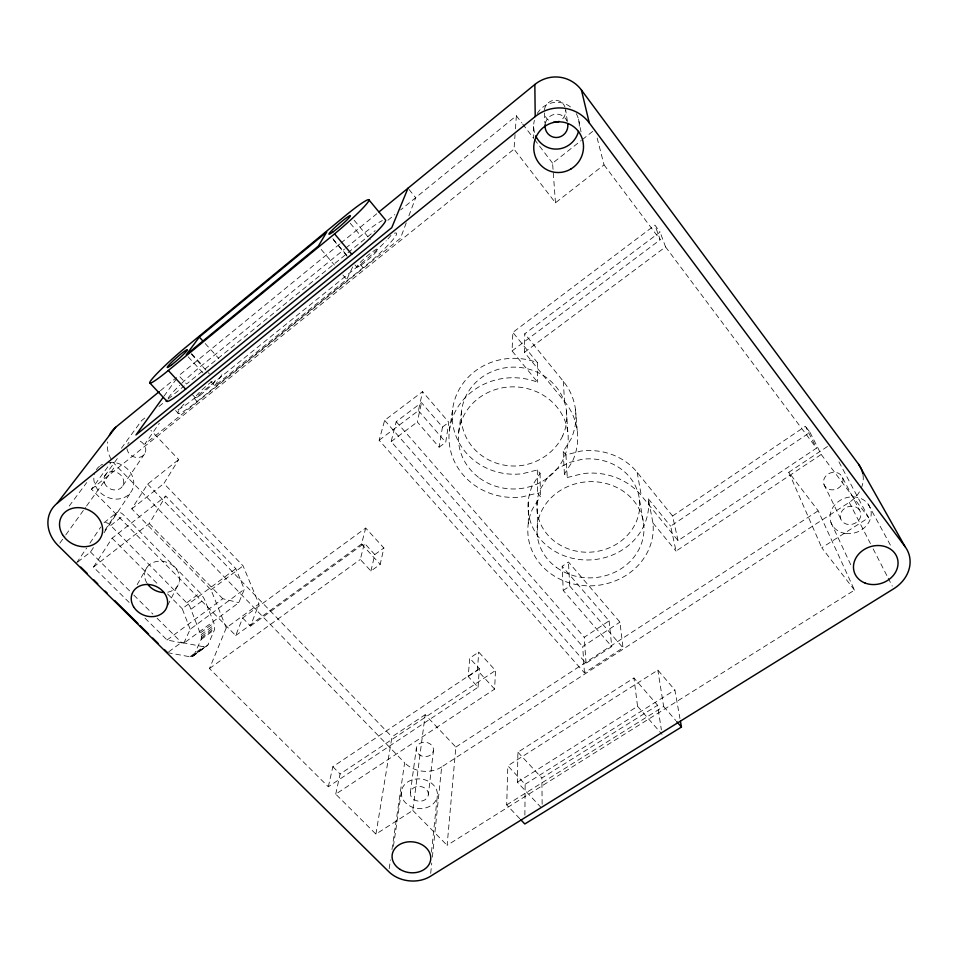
<?xml version="1.0" encoding="UTF-8"?>
<svg xmlns="http://www.w3.org/2000/svg" width="958" height="958" viewBox="0 0 958 958"><rect width="100%" height="100%" fill="white"/><g stroke="black" fill="none" stroke-linecap="round" stroke-linejoin="round"><path stroke-width="0.72" stroke-dasharray="4.79 3.59" d="M528.301 523.403L528.457 499.393M524.888 815.162L525.14 784.303L507.812 765.801L657.835 670.121L674.887 690.011L679.94 718.488M678.06 540.647L672.576 516.003L805.427 426.262L816.479 448.152L678.06 540.647L641.297 495.585A62.749 56.354 -4.6 0 0 582.883 473.611L567.28 477.515L564.406 474.066L572.573 461.157A64.366 59.863 1.4 0 0 564.549 401.51L524.445 352.352L524.768 333.803L660.074 232.016L654.925 225.142L512.865 332.414L512.051 350.915L537.666 382.254A64.366 59.863 1.4 0 0 449.47 429.879A64.366 59.863 1.4 0 0 522.098 496.915L537.498 493.083L540.384 496.484L532.456 509.057A62.749 56.354 -4.6 0 0 581.494 585.398A62.749 56.354 -4.6 0 0 652.925 522.936L648.362 498.855A60.378 54.678 -5 0 1 579.686 559.544A60.378 54.678 -5 0 1 532.456 485.466L540.072 473.264L537.306 469.971L522.493 473.707A61.875 57.947 1.1 0 1 452.679 408.862A61.875 57.947 1.1 0 1 537.462 362.675L512.865 332.414M541.198 807.594L517.392 782.231L517.895 752.21L633.933 677.989L657.607 705.268L661.367 729.96M519.787 818.683L506.71 804.912L507.812 765.801M827.472 446.488L788.793 472.282L818.192 510.77L854.488 590.14L447.111 845.315L455.852 747.06L425.184 714.716L412.79 810.444L375.919 834.119L335.731 794.146L494.627 689.101L495.502 670.504L478.713 652.075L469.707 658.146L468.211 676.528L478.066 687.221L328.307 786.758L209.479 668.54L226.28 627.849L258.947 603.947L243.081 565.879L163.902 483.515L178.667 459.577L150.885 430.322M478.066 687.221L479.335 668.66L469.707 658.146M494.627 689.101L477.431 670.349L478.713 652.075M597.157 138.06L604.031 164.86L555.46 202.809L514.027 149.125L515.045 134.635M515.452 128.827L516.362 115.786L400.636 209.91M430.693 873.373L431.759 863.014M432.369 857.111L441.662 766.939L849.243 502.351A30.452 26.537 -21.3 0 0 859.769 491.298M431.459 852.141L437.351 795.859A18.118 14.813 6.6 0 0 411.868 779.944A18.118 14.813 6.6 0 0 408.838 805.427A18.118 14.813 6.6 0 0 437.351 795.859M428.346 794.841A9.065 7.413 6.6 0 0 415.58 786.913A9.065 7.413 6.6 0 0 414.107 799.655A9.065 7.413 6.6 0 0 428.346 794.841L433.435 750.413M458.666 432.465L461.528 411.305M410.347 792.805L416.311 748.473M393.439 846.357L401.342 791.787M389.176 868.702L390.469 859.877M391.966 849.566L404.623 762.748L115.846 465.289A30.021 26.07 29.7 0 1 113.331 462.391M449.29 431.375L452.511 410.264M439.123 447.17L445.721 442.297L448.835 422.31L422.55 391.618L384.649 420.346L379.14 440.225L584.44 672.863L622.999 647.824L619.946 622.125L568.465 561.999L562.166 566.298L563.22 590.487L611.755 646.542L586.045 663.307L391.139 441.614L396.217 421.676L421.484 402.611L442.476 427.04L439.123 447.17L417.317 421.987L421.484 402.611M375.919 834.119L391.978 736.858L425.184 714.716M167.554 652.673L189.935 656.769L192.618 656.374L208.054 644.782L214.52 629.657L213.921 622.928L204.437 599.229L201.3 594.092L123.845 515.117A7.64 3.688 49.4 0 0 116.445 512.889L104.278 531.235M193.66 655.703L201.156 639.465L201.431 636.411L189.516 605.672L110.709 525.487A7.604 3.772 49.2 0 0 103.248 523.331L117.355 512.183M379.14 440.225L418.418 410.647L422.55 391.618M335.731 794.146L340.09 774.004L495.502 670.504M370.926 571.016L374.806 554.55L364.435 543.222L360.292 559.472L370.926 571.016L380.206 564.346L383.883 548L365.705 528.05L242.661 617.994L235.716 635.537L91.477 489.203L110.829 462.714M328.307 786.758L332.845 766.723L479.335 668.66M235.716 635.537L361.549 544L365.705 528.05M406.24 222.867L400.48 238.255L144.802 444.189L159.291 423.316M408.862 215.873L415.676 197.683L408 188.211M242.661 617.994L250.529 626.041L258.947 603.947M144.981 618.138L167.063 640.004L183.756 643.249L238.829 602.69L244.338 589.254L235.824 568.669L165.782 496.064L112.098 538.192L93.465 567.1L129.21 602.51M183.756 643.249L190.187 629.274L244.338 589.254M210.868 381.535L214.808 385.834L346.736 279.497L352.724 266.791M167.626 605.456L179.062 582.883M137.162 584.655L146.945 567.364M93.465 567.1L149.256 523.571L165.782 496.064M564.406 474.066L563.172 451.529L571.028 439.015A61.875 57.947 1.1 0 0 563.292 381.284L524.768 333.803M214.808 385.834L223.501 372.147M226.28 627.849L211.023 589.805L131.773 508.854L147.676 484.125L178.667 459.577M77.742 562.023L90.495 552.012L93.74 547.126M103.955 532.876L131.09 491.909M76.592 562.933L86.591 548.084M89.92 543.138L100.758 527.044M122.911 485.61L144.945 453.35M59.851 543.162L65.012 535.977M65.874 534.78L85.693 507.225M86.555 506.028L115.846 465.289M163.95 396.217L177.062 378.051M104.65 476.006L119.187 455.96M121.391 448.26L141.628 420.574L147.388 415.892M69.204 506.04L86.735 482.569M160.453 390.648L176.512 377.512M339.707 244.051L178.811 375.632L186.582 384.014L375.177 230.615M340.868 243.104L376.745 213.766M181.709 383.308A36.584 3.772 -41.6 0 1 202.174 365.166L344.569 249.08M345.73 248.134L360.771 235.872A38.284 4.155 -40.7 0 1 382.338 220.568M158.92 406.515L166.979 399.953M168.141 399.019L184.271 385.894M387.906 220.268L394.852 214.616M177.96 409.796A36.488 4.083 -41.7 0 0 194.211 398.42L360.268 264.372A38.176 4.491 -40.7 0 0 386.242 240.745M183.972 404.048A36.452 4.179 -41.7 0 0 197.049 401.486L363.094 267.725A38.14 4.598 -40.7 0 0 390.517 242.494A38.14 4.598 -40.7 0 0 394.277 233.273M91.477 489.203L514.027 149.125M555.46 202.809L552.586 163.195L581.231 140.491M582.38 139.581L592.691 131.402M110.709 525.487L123.845 515.117M131.773 508.854L163.902 483.515M391.139 441.614L417.317 421.987M512.051 350.915L660.206 239.775L654.925 225.142M187.038 602.606L200.162 592.798M524.445 352.352L665.559 246.913L660.074 232.016M190.187 629.274L182.224 608.713L235.824 568.669M211.023 589.805L243.081 565.879M191.301 609.013L204.437 599.229M442.476 427.04L448.835 422.31M167.063 640.004L222.771 598.726L238.829 602.69M168.704 651.823L181.433 642.435L203.611 646.77L207.287 645.752M200.629 632.699L213.921 622.928M201.156 634.615L214.46 624.832M201.431 636.411L214.748 626.616M201.431 638.04L214.772 628.244M201.156 639.465L214.52 629.657M189.935 656.769L203.611 646.77M191.372 656.733L205.036 646.758M194.45 654.721L208.054 644.782M192.618 656.374L206.269 646.41M250.529 626.041L364.435 543.222M209.479 668.54L360.292 559.472M374.806 554.55L383.883 548M563.22 590.487L569.747 586.08L568.465 561.999M809.989 432.357L821.21 454.463L676.049 551.101L670.66 526.17L809.989 432.357L805.427 426.262M468.211 676.528L477.431 670.349M586.045 663.307L584.248 637.25L609.084 620.88L562.166 566.298M584.44 672.863L582.704 646.578L619.946 622.125M455.852 747.06L818.192 510.77M854.488 590.14L821.784 547.784L868.631 517.691L838.885 461.78M517.392 782.231L637.561 706.333L633.933 677.989M525.14 784.303L674.887 690.011M542.144 804.277L541.869 778.016L657.607 705.268M506.71 804.912L663.643 706.477L657.835 670.121M563.172 451.529L565.95 454.87L580.943 451.074A60.378 54.678 -5 0 1 637.154 472.33L672.576 516.003M90.495 552.012L132.791 594.068M133.845 595.122L152.885 614.054M157.112 618.257L181.433 642.435M332.845 766.723L340.09 774.004M112.098 538.192L159.196 585.554M167.578 593.972L182.224 608.713M412.79 810.444L447.111 845.315M149.256 523.571L222.771 598.726M147.676 484.125L391.978 736.858M175.613 410.491L178.428 413.497M517.895 752.21L541.869 778.016M192.414 394.66L195.432 397.917M194.211 398.42L197.049 401.486M361.549 544L380.206 564.346M188.235 356.867L203 372.961M191.564 353.586L202.174 365.166M191.361 354.209L209.275 373.764M205.168 343.515L218.855 358.567M637.561 706.333L662.038 734.319M384.649 420.346L582.704 646.578M396.217 421.676L584.248 637.25M663.643 706.477L675.821 720.548M418.418 410.647L445.721 442.297M569.747 586.08L622.999 647.824M321.181 249.463L334.438 265.043M342.952 275.054L346.736 279.497M360.268 264.372L363.094 267.725M332.833 238.686L347.227 255.738M354.915 264.839L356.831 267.114M333.288 239.811L347.359 256.481M350.245 223.262L360.771 235.872M354.161 220.256L370.375 239.704M652.925 522.936L676.049 551.101M648.362 498.855L670.66 526.17M516.362 115.786L521.799 122.899M522.709 124.085L533.57 138.299M534.48 139.485L552.586 163.195M604.031 164.86L660.206 239.775M665.559 246.913L816.479 448.152M821.21 454.463L868.631 517.691M868.104 504.064L891.275 546.743M842.561 477.683A9.903 8.622 -21.3 0 1 831.125 489.801A9.903 8.622 -21.3 0 1 826.095 475.731A9.903 8.622 -21.3 0 1 842.561 477.683L860.44 511.823A10.478 9.017 -20.2 0 1 848.273 524.481A10.478 9.017 -20.2 0 1 843.04 509.764A10.478 9.017 -20.2 0 1 860.44 511.823M849.243 502.351L870.427 543.581M873.157 548.898L887.503 576.824M888.186 578.153L892.293 586.128M823.976 484.509L840.741 518.937M830.933 522.481L851.375 566.07M788.793 472.282L821.784 547.784M578.536 119.259L581.027 131.845M637.154 472.33L641.297 495.585M639.513 499.944L643.716 524.062M567.364 121.247L565.639 109.667A11.077 10.694 -73.5 0 1 561.496 119.918M609.084 620.88L611.755 646.542M575.471 409.341L577.207 430.513M566.406 410.527L567.783 431.735M563.292 381.284L564.549 401.51M565.95 454.87L567.28 477.515M544.372 112.912L544.91 123.175M540.072 473.264L540.384 496.484M537.462 362.675L537.666 382.254M537.306 469.971L537.498 493.083M537.222 500.399L537.45 536.983M533.642 126.408L533.702 137.904M545.318 123.522A11.747 11.376 -71.3 0 1 567.028 121.199M863.05 475.072A30.452 26.537 -21.3 0 1 861.374 487.957M111.212 459.253A30.021 26.07 29.7 0 1 107.476 441.913M441.662 766.939A26.513 22.046 6.6 0 1 404.623 762.748M544.372 110.026A11.077 10.694 -73.5 0 1 564.933 106.889M548.467 120.133A11.077 10.694 -73.5 0 1 545.102 115.678M140.275 441.231A9.76 8.466 29.7 0 1 141.844 456.463A9.76 8.466 29.7 0 1 126.935 448.548M127.725 444.165A9.76 8.466 29.7 0 1 129.031 442.368M537.199 113.547A23.483 22.753 -71.3 0 1 571.758 108.003M576.261 113.631A23.483 22.753 -71.3 0 1 579.171 127.761M534.492 132.432A23.483 22.753 -71.3 0 1 534.36 120.337M108.505 462.463A20.633 17.687 28.7 0 1 133.689 481.347A20.633 17.687 28.7 0 1 112.218 498.711A20.633 17.687 28.7 0 1 94.423 473.851M96.375 469.648A20.633 17.687 28.7 0 1 99.536 466.211M100.482 465.492A20.633 17.687 28.7 0 1 102.566 464.259M146.837 582.943A17.986 15.256 22.8 0 1 154.825 561.891A17.986 15.256 22.8 0 1 178.739 573.387A17.986 15.256 22.8 0 1 166.488 592.391M168.117 398.013A36.584 3.772 -41.6 0 1 179.673 385.296M390.948 235.381A38.176 4.491 -40.7 0 1 387.894 238.949M562.693 435.866C554.993 452.104 538.899 463.049 521.26 465.576A52.798 49.445 1.1 0 1 461.289 414.407A52.798 49.445 1.1 0 1 525.535 368.339A52.798 49.445 1.1 0 1 562.693 435.866M547.413 477.803L540.671 488.532A51.516 46.655 -5 0 0 577.087 551.281A51.516 46.655 -5 0 0 639.716 506.998A51.516 46.655 -5 0 0 582.021 459.289L568.824 462.618L557.017 468.941L547.413 477.803M104.446 482.916A10.322 8.85 28.7 0 0 121.534 487.478A10.322 8.85 28.7 0 0 115.391 471.971A10.322 8.85 28.7 0 0 104.446 482.916M418.239 753.754A8.622 7.161 6.6 0 0 432.932 752.222A8.622 7.161 6.6 0 0 423.448 742.294A8.622 7.161 6.6 0 0 418.239 753.754M845.926 533.51A20.944 18.034 -20.2 0 0 870.343 508.243A20.944 18.034 -20.2 0 0 835.556 504.052A20.944 18.034 -20.2 0 0 845.926 533.51M199.994 395.247A13.364 1.533 -41.7 0 0 215.251 380.29A13.364 1.533 -41.7 0 0 200.414 391.343A13.364 1.533 -41.7 0 0 199.994 395.247M360.903 265.21A13.975 1.688 -40.7 0 0 377.991 249.451A13.975 1.688 -40.7 0 0 363.405 259.319A13.975 1.688 -40.7 0 0 360.903 265.21M556.658 567.555A53.54 48.08 -4.6 0 0 643.297 536.648A53.54 48.08 -4.6 0 0 571.495 485.071A53.54 48.08 -4.6 0 0 556.658 567.555M479.575 478.114A54.917 51.073 1.4 0 0 567.687 445.087A54.917 51.073 1.4 0 0 492.616 390.529A54.917 51.073 1.4 0 0 479.575 478.114"/><path stroke-width="1.44" d="M408 188.211L391.75 227.681L135.976 434.956L163.076 397.426M199.312 337.06L186.271 354.723L318.343 246.122L326.726 232.04L199.312 337.06L203.216 341.359M379.057 211.874L534.839 84.484A34.069 32.895 -73.5 0 1 581.41 90.004L858.691 464.391L905.106 546.707A34.811 29.435 -18.8 0 1 893.658 588.787L430.393 876.319A29.83 23.794 6.5 0 1 388.744 871.648L58.127 545.557A34.26 28.824 27.5 0 1 57.109 503.345L115.702 427.244L159.303 391.582M168.321 370.506L334.558 233.872A38.512 3.485 -40.8 0 0 368.591 201.216A38.512 3.485 -40.8 0 0 344.509 216.4L185.78 347.275A36.787 3.161 -41.5 0 0 151.053 380.29A36.787 3.161 -41.5 0 0 168.321 370.506L185.624 389.164L351.754 254.265A38.284 4.155 -40.7 0 0 385.391 219.801L368.818 199.707M57.109 503.345L535.211 116.565A39.158 38.116 -66.9 0 1 589.302 122.959L905.106 546.707M680.443 721.338L681.449 727.038L524.816 823.976L520.793 819.749M80.819 567.112L87.166 573.375M93.513 579.638L97.74 583.805M105.141 591.11L107.26 593.194M114.661 600.498L137.94 623.454M140.048 625.55L148.514 633.897M152.741 638.064L158.034 643.285M164.381 649.548L167.554 652.673M150.071 383.224L167.147 401.45M676.767 721.625L681.449 727.038M334.558 233.872L351.754 254.265M581.41 90.004L589.302 122.959M534.839 84.484L535.211 116.565M567.783 124.145A11.747 11.376 -71.3 0 1 556.43 137.521A11.747 11.376 -71.3 0 1 545.138 124.528M858.691 464.391A30.452 26.537 -21.3 0 1 862.871 473.923M109.404 435.327A30.021 26.07 29.7 0 1 115.702 427.244M559.065 121.391A11.077 10.694 -73.5 0 1 553.58 122.217M578.512 131.378A23.483 22.753 -71.3 0 1 558.358 148.981A23.483 22.753 -71.3 0 1 535.714 135.856M164.237 592.523A17.986 15.256 22.8 0 1 147.64 584.164M185.624 389.164A36.584 3.772 -41.6 0 1 166.704 400.528M865.098 583.063A22.633 19.124 -18.8 0 0 898.053 562.586A22.633 19.124 -18.8 0 0 864.164 549.509A22.633 19.124 -18.8 0 0 865.098 583.063M400.216 869.457A19.388 15.46 6.5 0 0 430.693 859.542A19.388 15.46 6.5 0 0 403.39 842.848A19.388 15.46 6.5 0 0 400.216 869.457M571.076 168.883A25.447 24.776 -66.9 0 0 571.052 124.983A25.447 24.776 -66.9 0 0 533.75 147.688A25.447 24.776 -66.9 0 0 571.076 168.883M62.498 534.612A22.262 18.729 27.5 0 0 99.836 539.091A22.262 18.729 27.5 0 0 80.891 507.8A22.262 18.729 27.5 0 0 62.498 534.612M133.533 606.665A18.609 15.639 22.3 0 0 165.087 610.402A18.609 15.639 22.3 0 0 149.628 584.608A18.609 15.639 22.3 0 0 133.533 606.665M332.893 231.98A14.119 1.269 -40.8 0 0 350.257 216.185A14.119 1.269 -40.8 0 0 335.875 226.579A14.119 1.269 -40.8 0 0 332.893 231.98M171.769 364.723A13.484 1.162 -41.5 0 0 187.373 349.862A13.484 1.162 -41.5 0 0 172.656 361.286A13.484 1.162 -41.5 0 0 171.769 364.723"/></g></svg>
